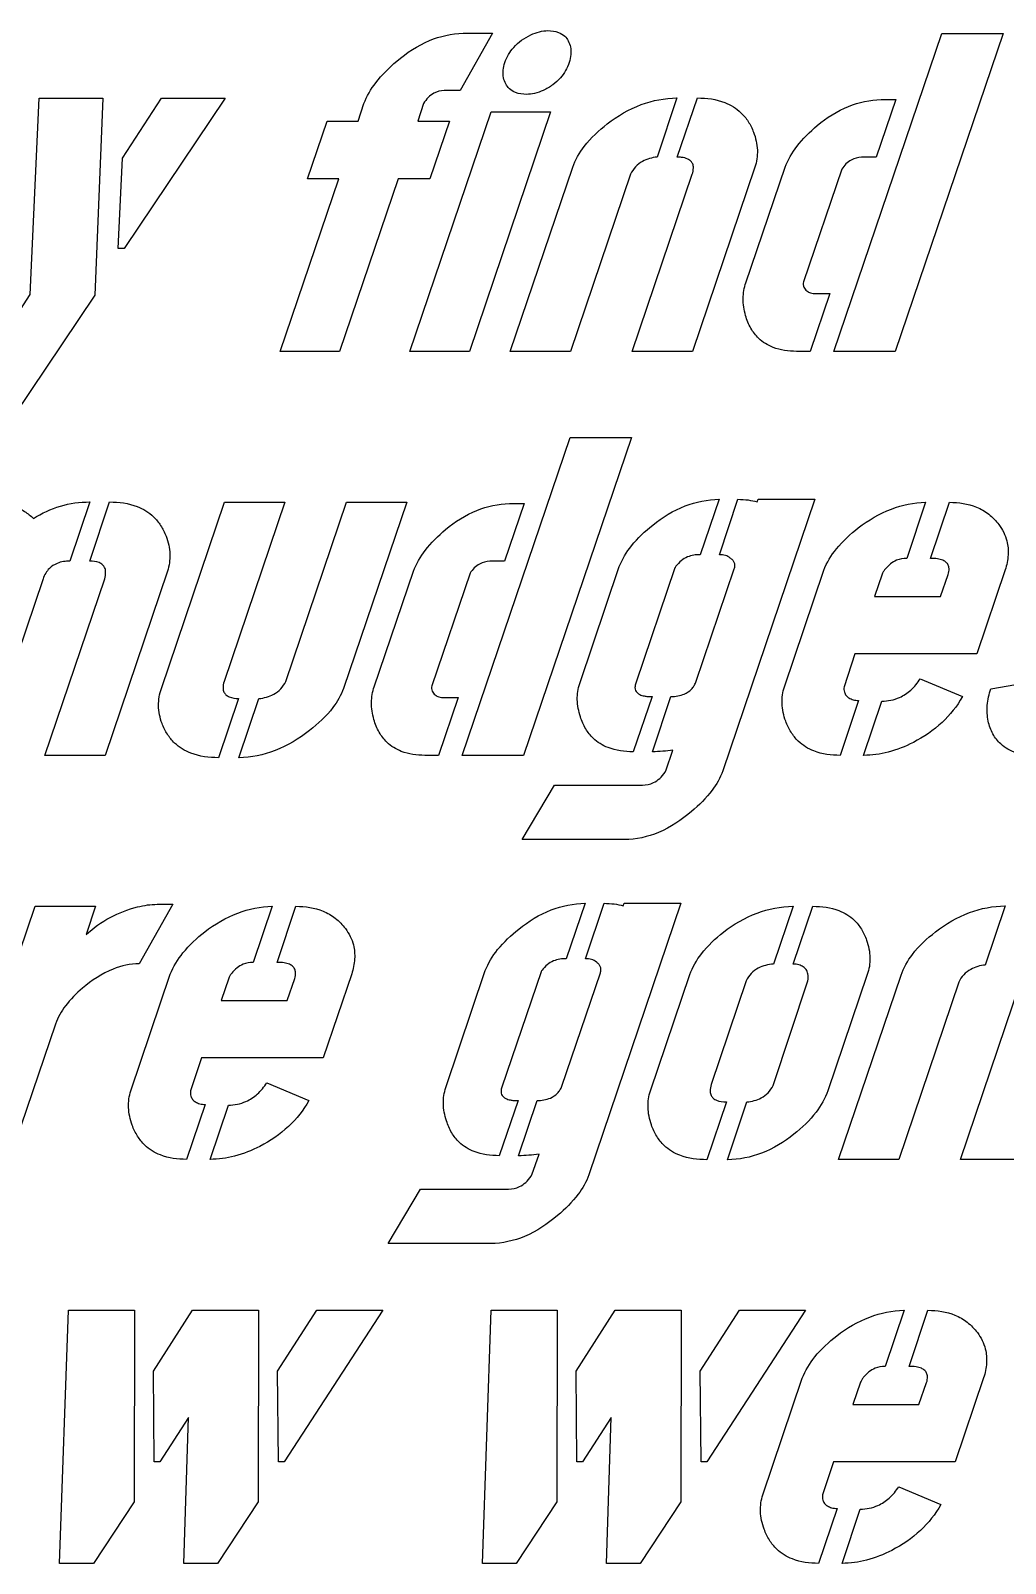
# Model space of a CAD drawing. Header units: inches. Extents: x 3.1 to 35.1, y -33.5 to 2.5.
# Drawn here: x 14.8 to 18.72, y -14.36 to -8.19 of the extents above; entities that cross this region are included whole.
import ezdxf

# ---------------------------------------------------------------- set-up
doc = ezdxf.new("R2010")
doc.units = ezdxf.units.IN
doc.header["$MEASUREMENT"] = 0

msp = doc.modelspace()

# ---------------------------------------------------------------- linework, layer by layer
for p, q in [((17.3996, -8.4621), (17.3195, -8.6996)), ((17.4009, -8.6996), (17.4823, -8.4621)), ((17.677, -9.2052), (17.8345, -8.7409)), ((18.0626, -8.7489), (17.9092, -9.2012)), ((15.037, -10.0871), (14.9569, -10.3246)), ((15.037, -10.3246), (15.117, -10.0871)), ((17.569, -10.0765), (17.4929, -10.2992)), ((17.5703, -10.2992), (17.645, -10.0765)), ((18.4001, -10.0885), (18.3241, -10.3139)), ((18.4201, -10.3139), (18.4961, -10.0885)), ((17.0087, -10.8168), (17.1674, -10.3473)), ((17.3916, -10.3526), (17.2341, -10.8155)), ((17.4756, -10.8115), (17.6303, -10.3566)), ((16.1816, -10.8302), (16.339, -10.3659)), ((16.5671, -10.3739), (16.4137, -10.8262)), ((17.8318, -10.8302), (17.9905, -10.3619)), ((18.3787, -10.7982), (18.5482, -10.8702)), ((18.6629, -10.8382), (18.8977, -10.7982)), ((15.636, -10.8782), (15.5546, -11.1157)), ((15.6373, -11.1157), (15.7173, -10.8782)), ((17.2995, -10.8702), (17.2235, -11.0917)), ((17.3008, -11.0917), (17.3755, -10.8702)), ((18.1306, -10.8862), (18.0559, -11.1063)), ((18.1506, -11.1063), (18.224, -10.8889)), ((17.3542, -11.169), (17.3836, -11.085)), ((15.7707, -11.7135), (15.6947, -11.9389)), ((15.7907, -11.9389), (15.8667, -11.7135)), ((17.03, -11.7015), (16.954, -11.9242)), ((17.0314, -11.9242), (17.1061, -11.7015)), ((17.8665, -11.7135), (17.7878, -11.9456)), ((17.8678, -11.9456), (17.9465, -11.7135)), ((18.7203, -11.7121), (18.6402, -11.9496)), ((15.2024, -12.4552), (15.3611, -11.9869)), ((16.4697, -12.4418), (16.6285, -11.9723)), ((16.8526, -11.9776), (16.6952, -12.4405)), ((16.9366, -12.4365), (17.0914, -11.9816)), ((17.2928, -12.4552), (17.4516, -11.9883)), ((17.6784, -12.0136), (17.537, -12.4298)), ((17.7864, -12.4338), (17.9265, -12.0136)), ((18.1653, -11.9883), (18.0066, -12.4552)), ((15.7493, -12.4232), (15.9188, -12.4952)), ((15.5012, -12.5112), (15.4265, -12.7313)), ((15.5212, -12.7313), (15.5946, -12.5139)), ((16.7606, -12.4952), (16.6845, -12.7167)), ((16.7619, -12.7167), (16.8366, -12.4952)), ((17.5983, -12.5005), (17.5196, -12.7327)), ((17.6023, -12.7327), (17.681, -12.5005)), ((16.8152, -12.794), (16.8446, -12.71)), ((18.3134, -13.3385), (18.2373, -13.5639)), ((18.3334, -13.5639), (18.4094, -13.3385)), ((17.7451, -14.0802), (17.9038, -13.6119)), ((18.292, -14.0482), (18.4615, -14.1202)), ((18.0439, -14.1362), (17.9692, -14.3563)), ((18.0639, -14.3563), (18.1373, -14.1389))]:
    msp.add_line(p, q)
for points in [[(16.5391, -8.202), (16.6578, -8.202), (16.5271, -8.4314), (16.4631, -8.4314)], [(16.3803, -8.4848), (16.3563, -8.5555), (16.4844, -8.5555), (16.4057, -8.7876), (16.2776, -8.7876), (16.0415, -9.4813), (15.8027, -9.4813), (16.0388, -8.7876), (15.9134, -8.7876), (15.9921, -8.5555), (16.1175, -8.5555), (16.1402, -8.4848)], [(18.2213, -8.4688), (18.28, -8.4688), (18.2013, -8.6996), (18.1426, -8.6996)], [(17.2128, -8.769), (16.9713, -9.4813), (16.7285, -9.4813), (16.9807, -8.7409)], [(17.7131, -8.7409), (17.4623, -9.4813), (17.2195, -9.4813), (17.4609, -8.769)], [(17.9599, -9.2492), (18.0146, -9.2492), (17.9358, -9.4813), (17.8812, -9.4813)], [(15.3251, -10.8369), (15.5786, -10.0885), (15.8214, -10.0885), (15.5773, -10.8088)], [(15.8254, -10.8088), (16.0695, -10.0885), (16.3123, -10.0885), (16.0575, -10.8369)], [(16.7259, -10.0938), (16.7846, -10.0938), (16.7059, -10.3246), (16.6472, -10.3246)], [(17.7224, -10.0871), (17.7264, -10.0765), (17.9545, -10.0765), (17.5837, -11.169)], [(14.8489, -10.3966), (14.6074, -11.1063), (14.3646, -11.1063), (14.6061, -10.3966)], [(15.3491, -10.3659), (15.0983, -11.1063), (14.8555, -11.1063), (15.097, -10.3966)], [(18.7203, -10.3606), (18.6055, -10.6981), (18.1159, -10.6981), (18.0719, -10.8302)], [(18.2253, -10.3779), (18.1947, -10.4673), (18.4601, -10.4673), (18.4908, -10.3793)], [(16.4644, -10.8742), (16.5191, -10.8742), (16.4404, -11.1063), (16.3857, -11.1063)], [(17.1888, -11.4452), (16.7766, -11.4452), (16.9073, -11.2264), (17.2608, -11.2264)], [(14.8996, -12.187), (14.7141, -12.7313), (14.4713, -12.7313), (14.8168, -11.7135), (15.0596, -11.7135), (15.0223, -11.8269)], [(15.3078, -11.7055), (15.3718, -11.7055), (15.2357, -11.9443)], [(17.1834, -11.7121), (17.1874, -11.7015), (17.4156, -11.7015), (17.0447, -12.794)], [(16.0909, -11.9856), (15.9761, -12.3231), (15.4865, -12.3231), (15.4425, -12.4552)], [(15.5959, -12.0029), (15.5652, -12.0923), (15.8307, -12.0923), (15.8614, -12.0043)], [(18.5335, -12.019), (18.292, -12.7313), (18.0492, -12.7313), (18.3014, -11.9909)], [(19.0338, -11.9909), (18.783, -12.7313), (18.5402, -12.7313), (18.7816, -12.019)], [(16.6498, -13.0702), (16.2376, -13.0702), (16.3683, -12.8514), (16.7219, -12.8514)], [(18.6336, -13.6106), (18.5188, -13.9481), (18.0292, -13.9481), (17.9852, -14.0802)], [(18.1386, -13.6279), (18.1079, -13.7173), (18.3734, -13.7173), (18.4041, -13.6293)]]:
    msp.add_lwpolyline(points)
for points in [[(18.4655, -8.2033), (18.7123, -8.2033), (18.2774, -9.4813), (18.0306, -9.4813)], [(15.089, -8.4635), (15.057, -9.2559), (14.6648, -9.8389), (14.4193, -9.8389), (14.7968, -9.2532), (14.8329, -8.4635)], [(15.3251, -8.4635), (15.5813, -8.4635), (15.1757, -9.0678), (15.1517, -9.0678), (15.169, -8.7036)], [(16.6525, -8.5182), (16.8913, -8.5182), (16.5644, -9.4813), (16.3243, -9.4813)], [(16.97, -9.8283), (17.2168, -9.8283), (16.7819, -11.1063), (16.5351, -11.1063)], [(14.9516, -13.3385), (15.2171, -13.3385), (15.2157, -14.1095), (15.0516, -14.3563), (14.9156, -14.3563)], [(15.2931, -13.5839), (15.4505, -13.3385), (15.716, -13.3385), (15.7147, -14.1095), (15.5506, -14.3563), (15.4158, -14.3563), (15.4345, -13.7694), (15.3185, -13.9481), (15.2958, -13.9481)], [(15.792, -13.5839), (15.9508, -13.3385), (16.2163, -13.3385), (15.8187, -13.9481), (15.796, -13.9481)], [(16.6525, -13.3385), (16.918, -13.3385), (16.9166, -14.1095), (16.7525, -14.3563), (16.6165, -14.3563)], [(16.994, -13.5839), (17.1514, -13.3385), (17.4169, -13.3385), (17.4156, -14.1095), (17.2515, -14.3563), (17.1167, -14.3563), (17.1354, -13.7694), (17.0194, -13.9481), (16.9967, -13.9481)], [(17.4929, -13.5839), (17.6517, -13.3385), (17.9172, -13.3385), (17.5196, -13.9481), (17.4969, -13.9481)]]:
    msp.add_lwpolyline(points, close=True)
for points, knots in [([(16.8112, -8.2087), (16.8226, -8.2032), (16.8344, -8.1987), (16.8578, -8.1929), (16.8691, -8.1913), (16.8806, -8.1913)], [0, 0, 0, 0, 0.0957941, 0.0957941, 0.1834106, 0.1834106, 0.1834106, 0.1834106]), ([(16.8806, -8.1913), (16.895, -8.1913), (16.9097, -8.1931), (16.9325, -8.2019), (16.9409, -8.207), (16.9538, -8.2193), (16.9585, -8.2256), (16.9663, -8.2401), (16.9693, -8.2483), (16.9713, -8.2567)], [0, 0, 0, 0, 0.1094762, 0.1094762, 0.1854695, 0.1854695, 0.2454282, 0.2454282, 0.3112231, 0.3112231, 0.3112231, 0.3112231]), ([(16.2723, -8.314), (16.312, -8.2805), (16.3558, -8.2515), (16.447, -8.2131), (16.4921, -8.2029), (16.5391, -8.202)], [0, 0, 0, 0, 0.395762, 0.395762, 0.7536368, 0.7536368, 0.7536368, 0.7536368]), ([(16.7072, -8.3194), (16.715, -8.2967), (16.7268, -8.2763), (16.7618, -8.2371), (16.7854, -8.2209), (16.8112, -8.2087)], [0, 0, 0, 0, 0.1827535, 0.1827535, 0.4008304, 0.4008304, 0.4008304, 0.4008304]), ([(16.9713, -8.2567), (16.9731, -8.267), (16.9736, -8.2773), (16.9717, -8.2985), (16.9694, -8.3091), (16.966, -8.3194)], [0, 0, 0, 0, 0.0795083, 0.0795083, 0.1622016, 0.1622016, 0.1622016, 0.1622016]), ([(16.1402, -8.4848), (16.151, -8.4545), (16.1682, -8.4262), (16.2123, -8.3692), (16.242, -8.34), (16.2723, -8.314)], [0, 0, 0, 0, 0.2452932, 0.2452932, 0.5496354, 0.5496354, 0.5496354, 0.5496354]), ([(16.7019, -8.3807), (16.7, -8.3708), (16.6996, -8.3608), (16.7015, -8.34), (16.7038, -8.3296), (16.7072, -8.3194)], [0, 0, 0, 0, 0.0769743, 0.0769743, 0.1587379, 0.1587379, 0.1587379, 0.1587379]), ([(16.966, -8.3194), (16.9582, -8.3424), (16.9465, -8.3631), (16.9213, -8.3917), (16.911, -8.4009), (16.888, -8.4177), (16.8752, -8.4251), (16.8619, -8.4314)], [0, 0, 0, 0, 0.1851039, 0.1851039, 0.2901801, 0.2901801, 0.4024221, 0.4024221, 0.4024221, 0.4024221]), ([(16.7939, -8.4475), (16.7792, -8.4475), (16.764, -8.4456), (16.7409, -8.4369), (16.7325, -8.4318), (16.7193, -8.4194), (16.7145, -8.413), (16.7066, -8.3979), (16.7038, -8.3894), (16.7019, -8.3807)], [0, 0, 0, 0, 0.1120324, 0.1120324, 0.1880617, 0.1880617, 0.2497063, 0.2497063, 0.3173647, 0.3173647, 0.3173647, 0.3173647]), ([(16.4631, -8.4314), (16.4485, -8.4328), (16.4345, -8.4365), (16.413, -8.4478), (16.4053, -8.4535), (16.3913, -8.4676), (16.3853, -8.4759), (16.3803, -8.4848)], [0, 0, 0, 0, 0.1111193, 0.1111193, 0.1850318, 0.1850318, 0.2627483, 0.2627483, 0.2627483, 0.2627483]), ([(16.8619, -8.4314), (16.8507, -8.4365), (16.8389, -8.4406), (16.8161, -8.446), (16.805, -8.4475), (16.7939, -8.4475)], [0, 0, 0, 0, 0.0940052, 0.0940052, 0.1788294, 0.1788294, 0.1788294, 0.1788294]), ([(17.1194, -8.5662), (17.1612, -8.534), (17.2067, -8.5072), (17.3024, -8.4716), (17.3502, -8.4626), (17.3996, -8.4621)], [0, 0, 0, 0, 0.4017642, 0.4017642, 0.7778119, 0.7778119, 0.7778119, 0.7778119]), ([(17.4823, -8.4621), (17.5193, -8.4621), (17.5572, -8.4669), (17.6163, -8.4898), (17.6383, -8.5033), (17.6682, -8.532), (17.6777, -8.5437), (17.6947, -8.57), (17.7019, -8.5845), (17.7077, -8.5995)], [0, 0, 0, 0, 0.2823979, 0.2823979, 0.4822479, 0.4822479, 0.5978415, 0.5978415, 0.7206222, 0.7206222, 0.7206222, 0.7206222]), ([(17.9639, -8.5729), (18.0022, -8.5415), (18.0443, -8.5147), (18.1323, -8.4791), (18.176, -8.4697), (18.2213, -8.4688)], [0, 0, 0, 0, 0.3773323, 0.3773323, 0.7228681, 0.7228681, 0.7228681, 0.7228681]), ([(16.9807, -8.7409), (16.9907, -8.7105), (17.0069, -8.6825), (17.0527, -8.623), (17.0856, -8.5926), (17.1194, -8.5662)], [0, 0, 0, 0, 0.2441904, 0.2441904, 0.571882, 0.571882, 0.571882, 0.571882]), ([(17.7077, -8.5995), (17.7165, -8.6229), (17.7221, -8.6473), (17.724, -8.6958), (17.7206, -8.7187), (17.7131, -8.7409)], [0, 0, 0, 0, 0.1903067, 0.1903067, 0.3696106, 0.3696106, 0.3696106, 0.3696106]), ([(17.8345, -8.7409), (17.8455, -8.7106), (17.8625, -8.6825), (17.9058, -8.6262), (17.9343, -8.598), (17.9639, -8.5729)], [0, 0, 0, 0, 0.2461262, 0.2461262, 0.5419282, 0.5419282, 0.5419282, 0.5419282]), ([(17.3195, -8.6996), (17.2992, -8.702), (17.2789, -8.7072), (17.2504, -8.7229), (17.241, -8.7301), (17.2245, -8.7479), (17.2179, -8.7579), (17.2128, -8.769)], [0, 0, 0, 0, 0.1560635, 0.1560635, 0.2476513, 0.2476513, 0.3401971, 0.3401971, 0.3401971, 0.3401971]), ([(17.4182, -8.7009), (17.4155, -8.7005), (17.4127, -8.7001), (17.4069, -8.6997), (17.4039, -8.6996), (17.4009, -8.6996)], [0, 0, 0, 0, 0.02131891, 0.02131891, 0.04418836, 0.04418836, 0.04418836, 0.04418836]), ([(17.4609, -8.769), (17.4637, -8.7608), (17.4658, -8.7517), (17.4657, -8.7377), (17.4649, -8.7325), (17.4611, -8.7234), (17.4586, -8.7197), (17.4517, -8.7129), (17.4474, -8.7101), (17.4352, -8.7043), (17.4265, -8.7022), (17.4182, -8.7009)], [0, 0, 0, 0, 0.0660233, 0.0660233, 0.1066, 0.1066, 0.1410144, 0.1410144, 0.1800168, 0.1800168, 0.2438574, 0.2438574, 0.2438574, 0.2438574]), ([(18.1426, -8.6996), (18.1281, -8.701), (18.114, -8.7048), (18.0932, -8.7158), (18.0861, -8.721), (18.073, -8.7337), (18.0674, -8.741), (18.0626, -8.7489)], [0, 0, 0, 0, 0.1114576, 0.1114576, 0.1792602, 0.1792602, 0.2499428, 0.2499428, 0.2499428, 0.2499428]), ([(17.6757, -9.3373), (17.6695, -9.3148), (17.6658, -9.2916), (17.6663, -9.2466), (17.6698, -9.2256), (17.677, -9.2052)], [0, 0, 0, 0, 0.177942, 0.177942, 0.3426327, 0.3426327, 0.3426327, 0.3426327]), ([(17.9092, -9.2012), (17.9079, -9.205), (17.9073, -9.209), (17.9078, -9.2167), (17.9088, -9.2202), (17.9117, -9.2263), (17.9134, -9.2288), (17.9174, -9.2338), (17.9199, -9.2363), (17.9225, -9.2385)], [0, 0, 0, 0, 0.0308255, 0.0308255, 0.0590168, 0.0590168, 0.082026, 0.082026, 0.1081704, 0.1081704, 0.1081704, 0.1081704]), ([(17.9225, -9.2385), (17.9267, -9.2419), (17.9314, -9.2442), (17.9439, -9.2484), (17.952, -9.2492), (17.9599, -9.2492)], [0, 0, 0, 0, 0.0405309, 0.0405309, 0.1003683, 0.1003683, 0.1003683, 0.1003683]), ([(17.8812, -9.4813), (17.8489, -9.4813), (17.8161, -9.4771), (17.7644, -9.4569), (17.745, -9.4448), (17.716, -9.4168), (17.7058, -9.4034), (17.688, -9.3725), (17.681, -9.3551), (17.6757, -9.3373)], [0, 0, 0, 0, 0.2456391, 0.2456391, 0.4226969, 0.4226969, 0.5523402, 0.5523402, 0.6940037, 0.6940037, 0.6940037, 0.6940037]), ([(14.6247, -10.0871), (14.6609, -10.0875), (14.6978, -10.0922), (14.7468, -10.1099), (14.7611, -10.1167), (14.7876, -10.1333), (14.7994, -10.1429), (14.8102, -10.1538)], [0, 0, 0, 0, 0.2753872, 0.2753872, 0.3965267, 0.3965267, 0.513347, 0.513347, 0.513347, 0.513347]), ([(14.8102, -10.1538), (14.8441, -10.1321), (14.8803, -10.1152), (14.9574, -10.0925), (14.9968, -10.0871), (15.037, -10.0871)], [0, 0, 0, 0, 0.3068873, 0.3068873, 0.6127293, 0.6127293, 0.6127293, 0.6127293]), ([(15.117, -10.0871), (15.1544, -10.0871), (15.1927, -10.0919), (15.2522, -10.1149), (15.2743, -10.1285), (15.3043, -10.1572), (15.3138, -10.1689), (15.3308, -10.1951), (15.338, -10.2095), (15.3438, -10.2245)], [0, 0, 0, 0, 0.285026, 0.285026, 0.4856027, 0.4856027, 0.6010542, 0.6010542, 0.7235263, 0.7235263, 0.7235263, 0.7235263]), ([(16.4684, -10.1979), (16.5067, -10.1665), (16.5489, -10.1397), (16.6369, -10.1041), (16.6805, -10.0947), (16.7259, -10.0938)], [0, 0, 0, 0, 0.3773323, 0.3773323, 0.7228681, 0.7228681, 0.7228681, 0.7228681]), ([(17.3022, -10.1805), (17.3416, -10.1485), (17.3849, -10.1216), (17.4762, -10.086), (17.5218, -10.0769), (17.569, -10.0765)], [0, 0, 0, 0, 0.38692, 0.38692, 0.7465498, 0.7465498, 0.7465498, 0.7465498]), ([(17.645, -10.0765), (17.6588, -10.0765), (17.6727, -10.0772), (17.6986, -10.0808), (17.7107, -10.0834), (17.7224, -10.0871)], [0, 0, 0, 0, 0.1050247, 0.1050247, 0.1987232, 0.1987232, 0.1987232, 0.1987232]), ([(18.1293, -10.1912), (18.17, -10.16), (18.2144, -10.1337), (18.3067, -10.0986), (18.3526, -10.0894), (18.4001, -10.0885)], [0, 0, 0, 0, 0.3909347, 0.3909347, 0.7525892, 0.7525892, 0.7525892, 0.7525892]), ([(18.4961, -10.0885), (18.5333, -10.0885), (18.5705, -10.0939), (18.6226, -10.1154), (18.6392, -10.1249), (18.6697, -10.1486), (18.6832, -10.1624), (18.6949, -10.1778)], [0, 0, 0, 0, 0.2832723, 0.2832723, 0.4295154, 0.4295154, 0.577475, 0.577475, 0.577475, 0.577475]), ([(15.3438, -10.2245), (15.3526, -10.2479), (15.3582, -10.2723), (15.36, -10.3208), (15.3567, -10.3437), (15.3491, -10.3659)], [0, 0, 0, 0, 0.1903067, 0.1903067, 0.3696106, 0.3696106, 0.3696106, 0.3696106]), ([(16.339, -10.3659), (16.3501, -10.3356), (16.367, -10.3075), (16.4104, -10.2512), (16.4389, -10.223), (16.4684, -10.1979)], [0, 0, 0, 0, 0.2461262, 0.2461262, 0.5419282, 0.5419282, 0.5419282, 0.5419282]), ([(17.1674, -10.3473), (17.179, -10.3166), (17.1965, -10.2884), (17.2418, -10.2324), (17.2715, -10.2048), (17.3022, -10.1805)], [0, 0, 0, 0, 0.2499175, 0.2499175, 0.5488683, 0.5488683, 0.5488683, 0.5488683]), ([(17.9905, -10.3619), (18.0021, -10.3306), (18.0202, -10.3018), (18.0667, -10.2445), (18.0976, -10.2162), (18.1293, -10.1912)], [0, 0, 0, 0, 0.2547163, 0.2547163, 0.5628556, 0.5628556, 0.5628556, 0.5628556]), ([(18.6949, -10.1778), (18.7098, -10.1979), (18.7209, -10.2198), (18.7316, -10.2624), (18.7331, -10.2811), (18.7308, -10.3206), (18.7266, -10.341), (18.7203, -10.3606)], [0, 0, 0, 0, 0.1902216, 0.1902216, 0.3344606, 0.3344606, 0.4917357, 0.4917357, 0.4917357, 0.4917357]), ([(14.9569, -10.3246), (14.9395, -10.3249), (14.9219, -10.3275), (14.8939, -10.339), (14.8833, -10.3459), (14.8687, -10.3606), (14.8638, -10.3669), (14.8553, -10.3809), (14.8517, -10.3886), (14.8489, -10.3966)], [0, 0, 0, 0, 0.1328396, 0.1328396, 0.2305965, 0.2305965, 0.290834, 0.290834, 0.355567, 0.355567, 0.355567, 0.355567]), ([(15.097, -10.3966), (15.0996, -10.3874), (15.1014, -10.3773), (15.1006, -10.3619), (15.0994, -10.3562), (15.0948, -10.3466), (15.0919, -10.3427), (15.0843, -10.3358), (15.0796, -10.3331), (15.0636, -10.3265), (15.0503, -10.3248), (15.037, -10.3246)], [0, 0, 0, 0, 0.0728905, 0.0728905, 0.117186, 0.117186, 0.1542473, 0.1542473, 0.1953136, 0.1953136, 0.2857089, 0.2857089, 0.2857089, 0.2857089]), ([(16.6472, -10.3246), (16.6326, -10.326), (16.6185, -10.3298), (16.5977, -10.3408), (16.5906, -10.346), (16.5776, -10.3587), (16.5719, -10.366), (16.5671, -10.3739)], [0, 0, 0, 0, 0.1114576, 0.1114576, 0.1792602, 0.1792602, 0.2499428, 0.2499428, 0.2499428, 0.2499428]), ([(17.3956, -10.3459), (17.3946, -10.3472), (17.3934, -10.3489), (17.3923, -10.3507), (17.392, -10.3512), (17.3917, -10.3518), (17.3917, -10.352), (17.3916, -10.3523), (17.3916, -10.3525), (17.3916, -10.3526)], [0, 0, 0, 0, 0.01210681, 0.01210681, 0.01588518, 0.01588518, 0.01722591, 0.01722591, 0.0181866, 0.0181866, 0.0181866, 0.0181866]), ([(17.4929, -10.2992), (17.4756, -10.2992), (17.4583, -10.3018), (17.4329, -10.3122), (17.4244, -10.3172), (17.4085, -10.33), (17.4015, -10.3375), (17.3956, -10.3459)], [0, 0, 0, 0, 0.132254, 0.132254, 0.2088333, 0.2088333, 0.2873367, 0.2873367, 0.2873367, 0.2873367]), ([(17.6143, -10.3126), (17.6084, -10.308), (17.6018, -10.3047), (17.5868, -10.3002), (17.5785, -10.2992), (17.5703, -10.2992)], [0, 0, 0, 0, 0.0569536, 0.0569536, 0.1196219, 0.1196219, 0.1196219, 0.1196219]), ([(17.6303, -10.3566), (17.632, -10.352), (17.633, -10.3472), (17.6327, -10.3382), (17.6318, -10.3343), (17.6285, -10.3272), (17.6264, -10.3241), (17.6211, -10.318), (17.6178, -10.3151), (17.6143, -10.3126)], [0, 0, 0, 0, 0.0372206, 0.0372206, 0.0685337, 0.0685337, 0.0970594, 0.0970594, 0.1298019, 0.1298019, 0.1298019, 0.1298019]), ([(18.3241, -10.3139), (18.3099, -10.3139), (18.2962, -10.3163), (18.2744, -10.3254), (18.2663, -10.3303), (18.2508, -10.3425), (18.2437, -10.3499), (18.2373, -10.3579)], [0, 0, 0, 0, 0.1076722, 0.1076722, 0.1801889, 0.1801889, 0.2580855, 0.2580855, 0.2580855, 0.2580855]), ([(18.4908, -10.3793), (18.4931, -10.3716), (18.4948, -10.3633), (18.4941, -10.3503), (18.4931, -10.3454), (18.489, -10.3368), (18.4864, -10.3333), (18.4793, -10.3267), (18.4747, -10.3239), (18.4631, -10.3189), (18.4556, -10.3171), (18.4391, -10.3144), (18.4294, -10.3139), (18.4201, -10.3139)], [0, 0, 0, 0, 0.0608787, 0.0608787, 0.0994011, 0.0994011, 0.1331243, 0.1331243, 0.173307, 0.173307, 0.2293628, 0.2293628, 0.3002935, 0.3002935, 0.3002935, 0.3002935]), ([(18.2373, -10.3579), (18.2345, -10.3611), (18.2319, -10.3646), (18.2279, -10.3713), (18.2263, -10.3746), (18.2253, -10.3779)], [0, 0, 0, 0, 0.03242563, 0.03242563, 0.0592663, 0.0592663, 0.0592663, 0.0592663]), ([(15.3278, -10.9783), (15.3193, -10.955), (15.3142, -10.9309), (15.3133, -10.8824), (15.3172, -10.8593), (15.3251, -10.8369)], [0, 0, 0, 0, 0.1883745, 0.1883745, 0.3697764, 0.3697764, 0.3697764, 0.3697764]), ([(15.5773, -10.8088), (15.5747, -10.8174), (15.5729, -10.8268), (15.5735, -10.8412), (15.5746, -10.8466), (15.5788, -10.8559), (15.5816, -10.8596), (15.5889, -10.8663), (15.5935, -10.8691), (15.6092, -10.8759), (15.6226, -10.8778), (15.636, -10.8782)], [0, 0, 0, 0, 0.0681422, 0.0681422, 0.1100121, 0.1100121, 0.1455146, 0.1455146, 0.1857336, 0.1857336, 0.276102, 0.276102, 0.276102, 0.276102]), ([(15.7173, -10.8782), (15.7381, -10.8758), (15.7588, -10.8705), (15.7877, -10.8547), (15.7972, -10.8475), (15.8137, -10.8298), (15.8203, -10.8198), (15.8254, -10.8088)], [0, 0, 0, 0, 0.1592651, 0.1592651, 0.2508734, 0.2508734, 0.3430374, 0.3430374, 0.3430374, 0.3430374]), ([(16.0575, -10.8369), (16.0482, -10.8647), (16.033, -10.8906), (15.9889, -10.9484), (15.9554, -10.9795), (15.9214, -11.0063)], [0, 0, 0, 0, 0.2240188, 0.2240188, 0.5543334, 0.5543334, 0.5543334, 0.5543334]), ([(16.1802, -10.9623), (16.174, -10.9398), (16.1703, -10.9166), (16.1708, -10.8716), (16.1743, -10.8506), (16.1816, -10.8302)], [0, 0, 0, 0, 0.177942, 0.177942, 0.3426327, 0.3426327, 0.3426327, 0.3426327]), ([(16.4137, -10.8262), (16.4124, -10.83), (16.4118, -10.834), (16.4124, -10.8417), (16.4134, -10.8452), (16.4163, -10.8513), (16.4179, -10.8538), (16.422, -10.8588), (16.4244, -10.8613), (16.427, -10.8635)], [0, 0, 0, 0, 0.0308255, 0.0308255, 0.0590168, 0.0590168, 0.082026, 0.082026, 0.1081704, 0.1081704, 0.1081704, 0.1081704]), ([(17.0114, -10.9516), (17.0038, -10.929), (16.9992, -10.9057), (16.9982, -10.8596), (17.0015, -10.8379), (17.0087, -10.8168)], [0, 0, 0, 0, 0.1811839, 0.1811839, 0.3508348, 0.3508348, 0.3508348, 0.3508348]), ([(17.2341, -10.8155), (17.2321, -10.8213), (17.2306, -10.8276), (17.2308, -10.8377), (17.2315, -10.8416), (17.2345, -10.8486), (17.2365, -10.8515), (17.2422, -10.8573), (17.2461, -10.8597), (17.2556, -10.8644), (17.2616, -10.8662), (17.2675, -10.8675)], [0, 0, 0, 0, 0.0467058, 0.0467058, 0.0771725, 0.0771725, 0.1046452, 0.1046452, 0.13887, 0.13887, 0.1848705, 0.1848705, 0.1848705, 0.1848705]), ([(17.3755, -10.8702), (17.3937, -10.8696), (17.4125, -10.8668), (17.4399, -10.855), (17.4495, -10.8488), (17.4615, -10.8363), (17.4649, -10.8319), (17.471, -10.8222), (17.4735, -10.817), (17.4756, -10.8115)], [0, 0, 0, 0, 0.138173, 0.138173, 0.2266526, 0.2266526, 0.2694104, 0.2694104, 0.3137987, 0.3137987, 0.3137987, 0.3137987]), ([(17.8371, -10.9689), (17.8288, -10.9459), (17.8234, -10.922), (17.8216, -10.8745), (17.8246, -10.8521), (17.8318, -10.8302)], [0, 0, 0, 0, 0.1864938, 0.1864938, 0.3619601, 0.3619601, 0.3619601, 0.3619601]), ([(18.0719, -10.8302), (18.0712, -10.8373), (18.0714, -10.8447), (18.0747, -10.8566), (18.0769, -10.8613), (18.0833, -10.8695), (18.0873, -10.8728), (18.0969, -10.8786), (18.1027, -10.8809), (18.1157, -10.8845), (18.1233, -10.8856), (18.1306, -10.8862)], [0, 0, 0, 0, 0.0546635, 0.0546635, 0.0945088, 0.0945088, 0.1339953, 0.1339953, 0.1804319, 0.1804319, 0.2366498, 0.2366498, 0.2366498, 0.2366498]), ([(18.224, -10.8889), (18.2486, -10.8882), (18.2724, -10.8834), (18.3117, -10.8659), (18.3268, -10.8558), (18.3553, -10.8303), (18.3679, -10.8148), (18.3787, -10.7982)], [0, 0, 0, 0, 0.1875295, 0.1875295, 0.3274403, 0.3274403, 0.4788506, 0.4788506, 0.4788506, 0.4788506]), ([(18.6522, -10.9689), (18.6477, -10.948), (18.6465, -10.9269), (18.6501, -10.8826), (18.6554, -10.86), (18.6629, -10.8382)], [0, 0, 0, 0, 0.1629534, 0.1629534, 0.3387856, 0.3387856, 0.3387856, 0.3387856]), ([(16.427, -10.8635), (16.4312, -10.8669), (16.4359, -10.8692), (16.4484, -10.8734), (16.4566, -10.8742), (16.4644, -10.8742)], [0, 0, 0, 0, 0.0405309, 0.0405309, 0.1003683, 0.1003683, 0.1003683, 0.1003683]), ([(17.2675, -10.8675), (17.2723, -10.8685), (17.2773, -10.8691), (17.2879, -10.87), (17.2938, -10.8702), (17.2995, -10.8702)], [0, 0, 0, 0, 0.03736007, 0.03736007, 0.08119062, 0.08119062, 0.08119062, 0.08119062]), ([(18.5482, -10.8702), (18.5261, -10.9089), (18.4987, -10.9433), (18.4316, -11.0058), (18.3925, -11.0324), (18.3507, -11.0543)], [0, 0, 0, 0, 0.3390638, 0.3390638, 0.6988259, 0.6988259, 0.6988259, 0.6988259]), ([(16.3857, -11.1063), (16.3534, -11.1063), (16.3206, -11.1021), (16.2689, -11.0819), (16.2495, -11.0698), (16.2205, -11.0418), (16.2103, -11.0284), (16.1925, -10.9975), (16.1855, -10.9801), (16.1802, -10.9623)], [0, 0, 0, 0, 0.2456391, 0.2456391, 0.4226969, 0.4226969, 0.5523402, 0.5523402, 0.6940037, 0.6940037, 0.6940037, 0.6940037]), ([(17.2235, -11.0917), (17.1893, -11.0917), (17.1542, -11.0873), (17.0999, -11.0664), (17.0798, -11.0541), (17.0507, -11.0263), (17.0408, -11.0136), (17.0235, -10.9845), (17.0166, -10.9683), (17.0114, -10.9516)], [0, 0, 0, 0, 0.2606664, 0.2606664, 0.4428558, 0.4428558, 0.5667294, 0.5667294, 0.7002754, 0.7002754, 0.7002754, 0.7002754]), ([(18.0559, -11.1063), (18.0203, -11.1063), (17.984, -11.1017), (17.9272, -11.0796), (17.906, -11.0666), (17.8766, -11.0383), (17.867, -11.0263), (17.8499, -10.9993), (17.8428, -10.9844), (17.8371, -10.9689)], [0, 0, 0, 0, 0.2710846, 0.2710846, 0.4640273, 0.4640273, 0.5815354, 0.5815354, 0.7070764, 0.7070764, 0.7070764, 0.7070764]), ([(18.8897, -11.1157), (18.848, -11.1157), (18.8035, -11.1112), (18.7415, -11.0886), (18.7203, -11.0769), (18.6895, -11.0489), (18.679, -11.0354), (18.6619, -11.0042), (18.656, -10.9868), (18.6522, -10.9689)], [0, 0, 0, 0, 0.3172843, 0.3172843, 0.5017458, 0.5017458, 0.6333398, 0.6333398, 0.772437, 0.772437, 0.772437, 0.772437]), ([(15.5546, -11.1157), (15.5171, -11.1157), (15.4786, -11.1109), (15.4191, -11.088), (15.3971, -11.0747), (15.3672, -11.0461), (15.3576, -11.0344), (15.3406, -11.0079), (15.3335, -10.9934), (15.3278, -10.9783)], [0, 0, 0, 0, 0.2858667, 0.2858667, 0.4848289, 0.4848289, 0.6009049, 0.6009049, 0.7239869, 0.7239869, 0.7239869, 0.7239869]), ([(15.9214, -11.0063), (15.879, -11.0396), (15.8327, -11.0676), (15.7357, -11.105), (15.6873, -11.1148), (15.6373, -11.1157)], [0, 0, 0, 0, 0.4108266, 0.4108266, 0.7921013, 0.7921013, 0.7921013, 0.7921013]), ([(17.3836, -11.085), (17.3701, -11.0872), (17.3565, -11.0889), (17.3289, -11.0911), (17.3149, -11.0917), (17.3008, -11.0917)], [0, 0, 0, 0, 0.1042039, 0.1042039, 0.2110843, 0.2110843, 0.2110843, 0.2110843]), ([(18.3507, -11.0543), (18.3184, -11.0707), (18.2845, -11.0842), (18.217, -11.1017), (18.1841, -11.1063), (18.1506, -11.1063)], [0, 0, 0, 0, 0.2765005, 0.2765005, 0.5311561, 0.5311561, 0.5311561, 0.5311561]), ([(17.2608, -11.2264), (17.2761, -11.2257), (17.2909, -11.2225), (17.314, -11.2116), (17.3225, -11.2059), (17.3383, -11.1918), (17.3454, -11.1834), (17.3515, -11.1744)], [0, 0, 0, 0, 0.1164592, 0.1164592, 0.1947606, 0.1947606, 0.278217, 0.278217, 0.278217, 0.278217]), ([(17.3515, -11.1744), (17.3522, -11.1734), (17.353, -11.1721), (17.3537, -11.1707), (17.3539, -11.1703), (17.3541, -11.1696), (17.3542, -11.1693), (17.3542, -11.169)], [0, 0, 0, 0, 0.00914647, 0.00914647, 0.01222054, 0.01222054, 0.01459697, 0.01459697, 0.01459697, 0.01459697]), ([(17.5837, -11.169), (17.5741, -11.1971), (17.5586, -11.2233), (17.5171, -11.2779), (17.4879, -11.3066), (17.4583, -11.3318)], [0, 0, 0, 0, 0.2259318, 0.2259318, 0.5231186, 0.5231186, 0.5231186, 0.5231186]), ([(17.4583, -11.3318), (17.4183, -11.366), (17.374, -11.3958), (17.2818, -11.4346), (17.2362, -11.4447), (17.1888, -11.4452)], [0, 0, 0, 0, 0.4008491, 0.4008491, 0.7622564, 0.7622564, 0.7622564, 0.7622564]), ([(15.2291, -11.7161), (15.2423, -11.7127), (15.2558, -11.71), (15.2821, -11.7064), (15.2949, -11.7055), (15.3078, -11.7055)], [0, 0, 0, 0, 0.104504, 0.104504, 0.2022604, 0.2022604, 0.2022604, 0.2022604]), ([(15.4999, -11.8162), (15.5406, -11.785), (15.585, -11.7587), (15.6773, -11.7236), (15.7232, -11.7144), (15.7707, -11.7135)], [0, 0, 0, 0, 0.3909347, 0.3909347, 0.7525892, 0.7525892, 0.7525892, 0.7525892]), ([(15.8667, -11.7135), (15.9039, -11.7135), (15.9411, -11.7189), (15.9932, -11.7404), (16.0098, -11.7499), (16.0403, -11.7736), (16.0537, -11.7874), (16.0655, -11.8028)], [0, 0, 0, 0, 0.2832723, 0.2832723, 0.4295154, 0.4295154, 0.577475, 0.577475, 0.577475, 0.577475]), ([(16.7632, -11.8055), (16.8027, -11.7735), (16.846, -11.7466), (16.9373, -11.711), (16.9828, -11.7019), (17.03, -11.7015)], [0, 0, 0, 0, 0.38692, 0.38692, 0.7465498, 0.7465498, 0.7465498, 0.7465498]), ([(17.1061, -11.7015), (17.1199, -11.7015), (17.1338, -11.7022), (17.1596, -11.7058), (17.1717, -11.7084), (17.1834, -11.7121)], [0, 0, 0, 0, 0.1050247, 0.1050247, 0.1987232, 0.1987232, 0.1987232, 0.1987232]), ([(17.5863, -11.8175), (17.6277, -11.7855), (17.6727, -11.759), (17.7684, -11.7235), (17.8167, -11.7143), (17.8665, -11.7135)], [0, 0, 0, 0, 0.3985626, 0.3985626, 0.778081, 0.778081, 0.778081, 0.778081]), ([(17.9465, -11.7135), (17.9818, -11.7135), (18.018, -11.718), (18.074, -11.7396), (18.0948, -11.7523), (18.1238, -11.78), (18.1334, -11.792), (18.1502, -11.819), (18.1572, -11.834), (18.1626, -11.8495)], [0, 0, 0, 0, 0.2689088, 0.2689088, 0.4572179, 0.4572179, 0.5745393, 0.5745393, 0.6998636, 0.6998636, 0.6998636, 0.6998636]), ([(18.4401, -11.8162), (18.4819, -11.784), (18.5274, -11.7572), (18.6231, -11.7216), (18.6709, -11.7126), (18.7203, -11.7121)], [0, 0, 0, 0, 0.4017642, 0.4017642, 0.7778119, 0.7778119, 0.7778119, 0.7778119]), ([(15.0223, -11.8269), (15.0516, -11.8001), (15.0837, -11.7772), (15.1537, -11.7397), (15.1906, -11.7258), (15.2291, -11.7161)], [0, 0, 0, 0, 0.3023699, 0.3023699, 0.6049017, 0.6049017, 0.6049017, 0.6049017]), ([(15.3611, -11.9869), (15.3727, -11.9556), (15.3908, -11.9268), (15.4373, -11.8695), (15.4682, -11.8412), (15.4999, -11.8162)], [0, 0, 0, 0, 0.2547163, 0.2547163, 0.5628556, 0.5628556, 0.5628556, 0.5628556]), ([(16.0655, -11.8028), (16.0804, -11.8229), (16.0915, -11.8448), (16.1022, -11.8874), (16.1037, -11.9061), (16.1014, -11.9456), (16.0972, -11.966), (16.0909, -11.9856)], [0, 0, 0, 0, 0.1902216, 0.1902216, 0.3344606, 0.3344606, 0.4917357, 0.4917357, 0.4917357, 0.4917357]), ([(16.6285, -11.9723), (16.64, -11.9416), (16.6576, -11.9134), (16.7028, -11.8574), (16.7325, -11.8298), (16.7632, -11.8055)], [0, 0, 0, 0, 0.2499175, 0.2499175, 0.5488683, 0.5488683, 0.5488683, 0.5488683]), ([(17.4516, -11.9883), (17.4619, -11.9577), (17.4786, -11.9296), (17.5236, -11.8719), (17.5545, -11.8429), (17.5863, -11.8175)], [0, 0, 0, 0, 0.2461082, 0.2461082, 0.55703, 0.55703, 0.55703, 0.55703]), ([(18.3014, -11.9909), (18.3114, -11.9605), (18.3276, -11.9325), (18.3734, -11.873), (18.4063, -11.8426), (18.4401, -11.8162)], [0, 0, 0, 0, 0.2441904, 0.2441904, 0.571882, 0.571882, 0.571882, 0.571882]), ([(18.1626, -11.8495), (18.1706, -11.8726), (18.1755, -11.8965), (18.1764, -11.944), (18.1729, -11.9665), (18.1653, -11.9883)], [0, 0, 0, 0, 0.1859529, 0.1859529, 0.3619187, 0.3619187, 0.3619187, 0.3619187]), ([(15.2357, -11.9443), (15.1996, -11.9447), (15.1647, -11.9524), (15.0861, -11.9838), (15.0446, -12.0116), (15.0076, -12.043)], [0, 0, 0, 0, 0.2753079, 0.2753079, 0.6454451, 0.6454451, 0.6454451, 0.6454451]), ([(15.6947, -11.9389), (15.6805, -11.9389), (15.6668, -11.9413), (15.645, -11.9504), (15.6369, -11.9553), (15.6214, -11.9675), (15.6143, -11.9749), (15.6079, -11.9829)], [0, 0, 0, 0, 0.1076722, 0.1076722, 0.1801889, 0.1801889, 0.2580855, 0.2580855, 0.2580855, 0.2580855]), ([(15.8614, -12.0043), (15.8637, -11.9966), (15.8654, -11.9883), (15.8647, -11.9753), (15.8637, -11.9704), (15.8596, -11.9618), (15.857, -11.9583), (15.8499, -11.9517), (15.8453, -11.9489), (15.8337, -11.9439), (15.8262, -11.9421), (15.8097, -11.9394), (15.8, -11.9389), (15.7907, -11.9389)], [0, 0, 0, 0, 0.0608787, 0.0608787, 0.0994011, 0.0994011, 0.1331243, 0.1331243, 0.173307, 0.173307, 0.2293628, 0.2293628, 0.3002935, 0.3002935, 0.3002935, 0.3002935]), ([(16.954, -11.9242), (16.9366, -11.9242), (16.9194, -11.9268), (16.894, -11.9372), (16.8854, -11.9422), (16.8695, -11.955), (16.8626, -11.9625), (16.8566, -11.9709)], [0, 0, 0, 0, 0.132254, 0.132254, 0.2088333, 0.2088333, 0.2873367, 0.2873367, 0.2873367, 0.2873367]), ([(17.0754, -11.9376), (17.0695, -11.933), (17.0629, -11.9297), (17.0478, -11.9252), (17.0396, -11.9242), (17.0314, -11.9242)], [0, 0, 0, 0, 0.0569536, 0.0569536, 0.1196219, 0.1196219, 0.1196219, 0.1196219]), ([(17.0914, -11.9816), (17.0931, -11.977), (17.0941, -11.9722), (17.0937, -11.9632), (17.0928, -11.9593), (17.0895, -11.9522), (17.0874, -11.9491), (17.0821, -11.943), (17.0788, -11.9401), (17.0754, -11.9376)], [0, 0, 0, 0, 0.0372206, 0.0372206, 0.0685337, 0.0685337, 0.0970594, 0.0970594, 0.1298019, 0.1298019, 0.1298019, 0.1298019]), ([(17.7878, -11.9456), (17.7668, -11.9476), (17.7456, -11.9524), (17.7162, -11.9677), (17.7064, -11.9748), (17.6898, -11.9925), (17.6833, -12.0025), (17.6784, -12.0136)], [0, 0, 0, 0, 0.160242, 0.160242, 0.2527267, 0.2527267, 0.3450006, 0.3450006, 0.3450006, 0.3450006]), ([(17.9265, -12.0136), (17.9279, -12.0042), (17.9282, -11.9943), (17.925, -11.979), (17.9228, -11.9733), (17.9162, -11.9637), (17.9123, -11.9599), (17.9025, -11.9533), (17.8965, -11.9509), (17.8831, -11.9471), (17.8754, -11.946), (17.8678, -11.9456)], [0, 0, 0, 0, 0.072211, 0.072211, 0.1189479, 0.1189479, 0.1607822, 0.1607822, 0.2089887, 0.2089887, 0.2667635, 0.2667635, 0.2667635, 0.2667635]), ([(18.6402, -11.9496), (18.6199, -11.952), (18.5996, -11.9572), (18.5711, -11.9729), (18.5617, -11.9801), (18.5452, -11.9979), (18.5386, -12.0079), (18.5335, -12.019)], [0, 0, 0, 0, 0.1560635, 0.1560635, 0.2476513, 0.2476513, 0.3401971, 0.3401971, 0.3401971, 0.3401971]), ([(15.6079, -11.9829), (15.6051, -11.9861), (15.6025, -11.9896), (15.5985, -11.9963), (15.5969, -11.9996), (15.5959, -12.0029)], [0, 0, 0, 0, 0.03242563, 0.03242563, 0.0592663, 0.0592663, 0.0592663, 0.0592663]), ([(16.8566, -11.9709), (16.8557, -11.9722), (16.8544, -11.9739), (16.8533, -11.9757), (16.8531, -11.9762), (16.8528, -11.9768), (16.8527, -11.977), (16.8526, -11.9773), (16.8526, -11.9775), (16.8526, -11.9776)], [0, 0, 0, 0, 0.01210681, 0.01210681, 0.01588518, 0.01588518, 0.01722591, 0.01722591, 0.0181866, 0.0181866, 0.0181866, 0.0181866]), ([(15.0076, -12.043), (14.9826, -12.064), (14.9588, -12.0875), (14.9224, -12.1361), (14.9086, -12.1605), (14.8996, -12.187)], [0, 0, 0, 0, 0.2487959, 0.2487959, 0.462033, 0.462033, 0.462033, 0.462033]), ([(15.5946, -12.5139), (15.6192, -12.5132), (15.643, -12.5084), (15.6823, -12.4909), (15.6974, -12.4808), (15.7259, -12.4553), (15.7385, -12.4398), (15.7493, -12.4232)], [0, 0, 0, 0, 0.1875295, 0.1875295, 0.3274403, 0.3274403, 0.4788506, 0.4788506, 0.4788506, 0.4788506]), ([(16.4724, -12.5766), (16.4649, -12.554), (16.4602, -12.5307), (16.4593, -12.4846), (16.4626, -12.4629), (16.4697, -12.4418)], [0, 0, 0, 0, 0.1811839, 0.1811839, 0.3508348, 0.3508348, 0.3508348, 0.3508348]), ([(16.6952, -12.4405), (16.6931, -12.4463), (16.6917, -12.4526), (16.6918, -12.4627), (16.6925, -12.4666), (16.6955, -12.4736), (16.6976, -12.4765), (16.7033, -12.4823), (16.7071, -12.4847), (16.7166, -12.4894), (16.7226, -12.4912), (16.7285, -12.4925)], [0, 0, 0, 0, 0.0467058, 0.0467058, 0.0771725, 0.0771725, 0.1046452, 0.1046452, 0.13887, 0.13887, 0.1848705, 0.1848705, 0.1848705, 0.1848705]), ([(16.8366, -12.4952), (16.8547, -12.4946), (16.8735, -12.4918), (16.9009, -12.48), (16.9105, -12.4738), (16.9225, -12.4613), (16.926, -12.4569), (16.932, -12.4472), (16.9346, -12.442), (16.9366, -12.4365)], [0, 0, 0, 0, 0.138173, 0.138173, 0.2266526, 0.2266526, 0.2694104, 0.2694104, 0.3137987, 0.3137987, 0.3137987, 0.3137987]), ([(17.537, -12.4298), (17.5344, -12.4387), (17.5326, -12.4484), (17.5334, -12.4634), (17.5346, -12.4689), (17.539, -12.4784), (17.5418, -12.4821), (17.5494, -12.489), (17.5541, -12.4917), (17.5704, -12.4986), (17.5844, -12.5003), (17.5983, -12.5005)], [0, 0, 0, 0, 0.0704499, 0.0704499, 0.1135772, 0.1135772, 0.1499857, 0.1499857, 0.1909354, 0.1909354, 0.2848872, 0.2848872, 0.2848872, 0.2848872]), ([(17.681, -12.5005), (17.7009, -12.4985), (17.7207, -12.4937), (17.7489, -12.4788), (17.7583, -12.4718), (17.7747, -12.4545), (17.7813, -12.4447), (17.7864, -12.4338)], [0, 0, 0, 0, 0.1521388, 0.1521388, 0.2423655, 0.2423655, 0.3335814, 0.3335814, 0.3335814, 0.3335814]), ([(15.2077, -12.5939), (15.1994, -12.5709), (15.194, -12.547), (15.1922, -12.4995), (15.1952, -12.4771), (15.2024, -12.4552)], [0, 0, 0, 0, 0.1864938, 0.1864938, 0.3619601, 0.3619601, 0.3619601, 0.3619601]), ([(15.4425, -12.4552), (15.4418, -12.4623), (15.442, -12.4697), (15.4453, -12.4816), (15.4475, -12.4863), (15.4539, -12.4945), (15.4579, -12.4978), (15.4675, -12.5036), (15.4733, -12.5059), (15.4863, -12.5095), (15.4939, -12.5106), (15.5012, -12.5112)], [0, 0, 0, 0, 0.0546635, 0.0546635, 0.0945088, 0.0945088, 0.1339953, 0.1339953, 0.1804319, 0.1804319, 0.2366498, 0.2366498, 0.2366498, 0.2366498]), ([(15.9188, -12.4952), (15.8967, -12.5339), (15.8693, -12.5683), (15.8022, -12.6308), (15.7631, -12.6574), (15.7213, -12.6793)], [0, 0, 0, 0, 0.3390638, 0.3390638, 0.6988259, 0.6988259, 0.6988259, 0.6988259]), ([(16.7285, -12.4925), (16.7333, -12.4935), (16.7383, -12.4941), (16.7489, -12.495), (16.7548, -12.4952), (16.7606, -12.4952)], [0, 0, 0, 0, 0.03736007, 0.03736007, 0.08119062, 0.08119062, 0.08119062, 0.08119062]), ([(17.2968, -12.5926), (17.2889, -12.5696), (17.2839, -12.5458), (17.2825, -12.4989), (17.2857, -12.4767), (17.2928, -12.4552)], [0, 0, 0, 0, 0.1849979, 0.1849979, 0.3579647, 0.3579647, 0.3579647, 0.3579647]), ([(18.0066, -12.4552), (17.9962, -12.4867), (17.9794, -12.5156), (17.934, -12.5746), (17.9028, -12.6041), (17.8705, -12.6299)], [0, 0, 0, 0, 0.2524055, 0.2524055, 0.5679557, 0.5679557, 0.5679557, 0.5679557]), ([(16.6845, -12.7167), (16.6503, -12.7167), (16.6152, -12.7123), (16.561, -12.6914), (16.5408, -12.6791), (16.5118, -12.6513), (16.5018, -12.6386), (16.4846, -12.6095), (16.4777, -12.5933), (16.4724, -12.5766)], [0, 0, 0, 0, 0.2606664, 0.2606664, 0.4428558, 0.4428558, 0.5667294, 0.5667294, 0.7002754, 0.7002754, 0.7002754, 0.7002754]), ([(15.4265, -12.7313), (15.3909, -12.7313), (15.3546, -12.7267), (15.2978, -12.7046), (15.2766, -12.6916), (15.2472, -12.6633), (15.2376, -12.6513), (15.2205, -12.6243), (15.2134, -12.6094), (15.2077, -12.5939)], [0, 0, 0, 0, 0.2710846, 0.2710846, 0.4640273, 0.4640273, 0.5815354, 0.5815354, 0.7070764, 0.7070764, 0.7070764, 0.7070764]), ([(17.5196, -12.7327), (17.4831, -12.7327), (17.4456, -12.7281), (17.3878, -12.7059), (17.3665, -12.693), (17.3366, -12.6646), (17.3267, -12.6522), (17.3094, -12.6242), (17.3024, -12.6087), (17.2968, -12.5926)], [0, 0, 0, 0, 0.2783594, 0.2783594, 0.4708585, 0.4708585, 0.592179, 0.592179, 0.7216749, 0.7216749, 0.7216749, 0.7216749]), ([(17.8705, -12.6299), (17.8309, -12.6616), (17.7875, -12.6882), (17.6957, -12.7233), (17.6498, -12.7322), (17.6023, -12.7327)], [0, 0, 0, 0, 0.3865927, 0.3865927, 0.7484413, 0.7484413, 0.7484413, 0.7484413]), ([(15.7213, -12.6793), (15.689, -12.6957), (15.6551, -12.7092), (15.5876, -12.7267), (15.5546, -12.7313), (15.5212, -12.7313)], [0, 0, 0, 0, 0.2765005, 0.2765005, 0.5311561, 0.5311561, 0.5311561, 0.5311561]), ([(16.8446, -12.71), (16.8311, -12.7122), (16.8175, -12.7139), (16.7899, -12.7161), (16.7759, -12.7167), (16.7619, -12.7167)], [0, 0, 0, 0, 0.1042039, 0.1042039, 0.2110843, 0.2110843, 0.2110843, 0.2110843]), ([(16.7219, -12.8514), (16.7371, -12.8507), (16.7519, -12.8475), (16.775, -12.8366), (16.7835, -12.8309), (16.7994, -12.8168), (16.8064, -12.8084), (16.8126, -12.7994)], [0, 0, 0, 0, 0.1164592, 0.1164592, 0.1947606, 0.1947606, 0.278217, 0.278217, 0.278217, 0.278217]), ([(16.8126, -12.7994), (16.8132, -12.7984), (16.814, -12.7971), (16.8148, -12.7957), (16.815, -12.7953), (16.8152, -12.7946), (16.8152, -12.7943), (16.8152, -12.794)], [0, 0, 0, 0, 0.00914647, 0.00914647, 0.01222054, 0.01222054, 0.01459697, 0.01459697, 0.01459697, 0.01459697]), ([(17.0447, -12.794), (17.0352, -12.8221), (17.0196, -12.8483), (16.9781, -12.9029), (16.9489, -12.9316), (16.9193, -12.9568)], [0, 0, 0, 0, 0.2259318, 0.2259318, 0.5231186, 0.5231186, 0.5231186, 0.5231186]), ([(16.9193, -12.9568), (16.8794, -12.991), (16.8351, -13.0208), (16.7428, -13.0596), (16.6973, -13.0697), (16.6498, -13.0702)], [0, 0, 0, 0, 0.4008491, 0.4008491, 0.7622564, 0.7622564, 0.7622564, 0.7622564]), ([(18.0426, -13.4412), (18.0833, -13.41), (18.1277, -13.3837), (18.22, -13.3486), (18.2659, -13.3394), (18.3134, -13.3385)], [0, 0, 0, 0, 0.3909347, 0.3909347, 0.7525892, 0.7525892, 0.7525892, 0.7525892]), ([(18.4094, -13.3385), (18.4466, -13.3385), (18.4838, -13.3439), (18.5359, -13.3654), (18.5524, -13.3749), (18.583, -13.3986), (18.5964, -13.4124), (18.6082, -13.4278)], [0, 0, 0, 0, 0.2832723, 0.2832723, 0.4295154, 0.4295154, 0.577475, 0.577475, 0.577475, 0.577475]), ([(18.6082, -13.4278), (18.6231, -13.4479), (18.6342, -13.4698), (18.6448, -13.5124), (18.6464, -13.5311), (18.6441, -13.5706), (18.6399, -13.591), (18.6336, -13.6106)], [0, 0, 0, 0, 0.1902216, 0.1902216, 0.3344606, 0.3344606, 0.4917357, 0.4917357, 0.4917357, 0.4917357]), ([(17.9038, -13.6119), (17.9154, -13.5806), (17.9335, -13.5518), (17.98, -13.4945), (18.0108, -13.4662), (18.0426, -13.4412)], [0, 0, 0, 0, 0.2547163, 0.2547163, 0.5628556, 0.5628556, 0.5628556, 0.5628556]), ([(18.1506, -13.6079), (18.1478, -13.6111), (18.1451, -13.6146), (18.1411, -13.6213), (18.1396, -13.6246), (18.1386, -13.6279)], [0, 0, 0, 0, 0.03242563, 0.03242563, 0.0592663, 0.0592663, 0.0592663, 0.0592663]), ([(18.2373, -13.5639), (18.2232, -13.5639), (18.2095, -13.5663), (18.1877, -13.5754), (18.1796, -13.5803), (18.1641, -13.5925), (18.157, -13.5999), (18.1506, -13.6079)], [0, 0, 0, 0, 0.1076722, 0.1076722, 0.1801889, 0.1801889, 0.2580855, 0.2580855, 0.2580855, 0.2580855]), ([(18.4041, -13.6293), (18.4064, -13.6216), (18.408, -13.6133), (18.4074, -13.6003), (18.4064, -13.5954), (18.4023, -13.5868), (18.3997, -13.5833), (18.3926, -13.5767), (18.388, -13.5739), (18.3764, -13.5689), (18.3689, -13.5671), (18.3524, -13.5644), (18.3427, -13.5639), (18.3334, -13.5639)], [0, 0, 0, 0, 0.0608787, 0.0608787, 0.0994011, 0.0994011, 0.1331243, 0.1331243, 0.173307, 0.173307, 0.2293628, 0.2293628, 0.3002935, 0.3002935, 0.3002935, 0.3002935]), ([(18.1373, -14.1389), (18.1619, -14.1382), (18.1857, -14.1334), (18.2249, -14.1159), (18.2401, -14.1058), (18.2686, -14.0803), (18.2812, -14.0648), (18.292, -14.0482)], [0, 0, 0, 0, 0.1875295, 0.1875295, 0.3274403, 0.3274403, 0.4788506, 0.4788506, 0.4788506, 0.4788506]), ([(17.7504, -14.2189), (17.7421, -14.1959), (17.7367, -14.172), (17.7349, -14.1245), (17.7379, -14.1021), (17.7451, -14.0802)], [0, 0, 0, 0, 0.1864938, 0.1864938, 0.3619601, 0.3619601, 0.3619601, 0.3619601]), ([(17.9852, -14.0802), (17.9845, -14.0873), (17.9846, -14.0947), (17.9879, -14.1066), (17.9902, -14.1113), (17.9966, -14.1195), (18.0006, -14.1228), (18.0102, -14.1286), (18.016, -14.1309), (18.029, -14.1345), (18.0366, -14.1356), (18.0439, -14.1362)], [0, 0, 0, 0, 0.0546635, 0.0546635, 0.0945088, 0.0945088, 0.1339953, 0.1339953, 0.1804319, 0.1804319, 0.2366498, 0.2366498, 0.2366498, 0.2366498]), ([(18.4615, -14.1202), (18.4394, -14.1589), (18.412, -14.1933), (18.3449, -14.2558), (18.3058, -14.2824), (18.264, -14.3043)], [0, 0, 0, 0, 0.3390638, 0.3390638, 0.6988259, 0.6988259, 0.6988259, 0.6988259]), ([(17.9692, -14.3563), (17.9336, -14.3563), (17.8973, -14.3517), (17.8405, -14.3296), (17.8193, -14.3166), (17.7899, -14.2883), (17.7803, -14.2763), (17.7632, -14.2493), (17.7561, -14.2344), (17.7504, -14.2189)], [0, 0, 0, 0, 0.2710846, 0.2710846, 0.4640273, 0.4640273, 0.5815354, 0.5815354, 0.7070764, 0.7070764, 0.7070764, 0.7070764]), ([(18.264, -14.3043), (18.2317, -14.3207), (18.1978, -14.3342), (18.1303, -14.3517), (18.0973, -14.3563), (18.0639, -14.3563)], [0, 0, 0, 0, 0.2765005, 0.2765005, 0.5311561, 0.5311561, 0.5311561, 0.5311561])]:
    msp.add_open_spline(points, degree=3, knots=knots)

doc.saveas('drawing.dxf')
